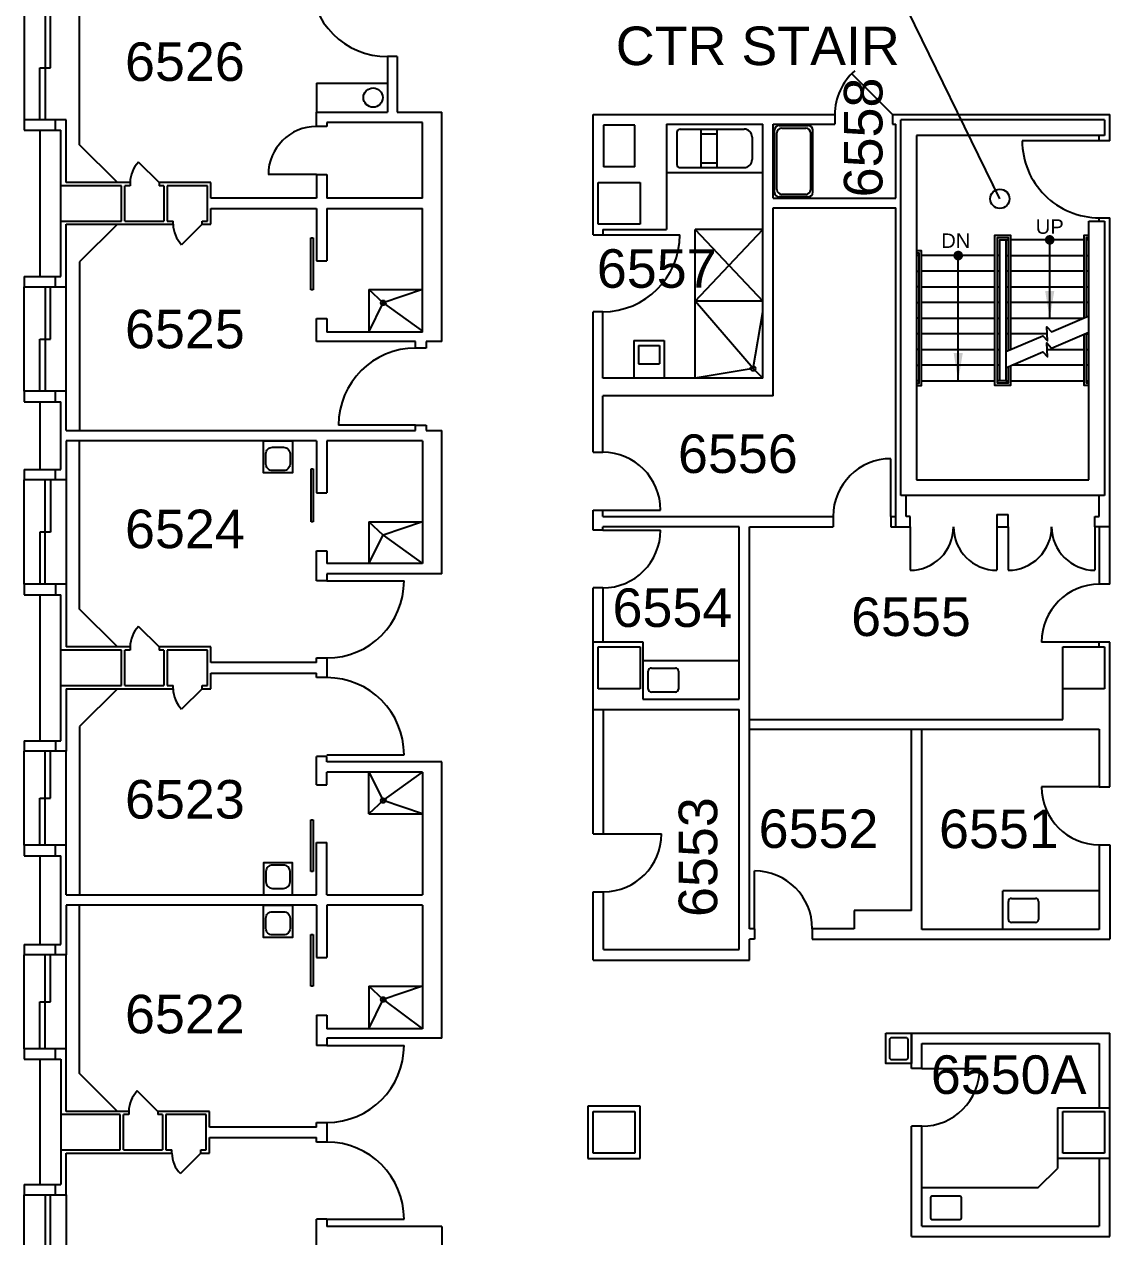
# Model space of a CAD drawing. Extents: x 2546 to 7662, y 1483 to 4928.
# Drawn here: x 2680 to 3356, y 3389 to 4145 of the extents above; entities that cross this region are included whole.
import ezdxf

# ---------------------------------------------------------------- set-up
doc = ezdxf.new("R2010")
doc.units = 0
doc.header["$LTSCALE"] = 150
doc.header["$MEASUREMENT"] = 0
doc.layers.get('0').update_dxf_attribs({"linetype": 'CONTINUOUS'})
for name, color, linetype in [('A-ANNO-TEXT', 4, 'CONTINUOUS'), ('A-ANNO-TEXT-STAIR', 4, 'CONTINUOUS'), ('A-ANNO-TX192', 4, 'CONTINUOUS'), ('A-COLS', 5, 'CONTINUOUS'), ('A-DOOR', 2, 'CONTINUOUS'), ('A-FLOR-CASE', 3, 'CONTINUOUS'), ('A-FLOR-HRAL', 1, 'CONTINUOUS'), ('A-FLOR-PFIX', 2, 'CONTINUOUS'), ('A-FLOR-STRS', 2, 'CONTINUOUS'), ('A-GLAZ', 2, 'CONTINUOUS'), ('A-GLAZ-SILL', 1, 'CONTINUOUS'), ('A-WALL-FULL', 6, 'CONTINUOUS')]:
    doc.layers.add(name, color=color, linetype=linetype)
doc.styles.add('ARIAL', font='arial.ttf')
doc.styles.get("Standard").update_dxf_attribs({"font": 'simplex'})
doc.dimstyles.new('DIM-96', dxfattribs={"dimscale": 96, "dimtxt": 0.18, "dimasz": 0.18, "dimexe": 0.18, "dimexo": 0.0625, "dimgap": 0.09, "dimtad": 0, "dimtih": 1, "dimtoh": 1, "dimdec": 4, "dimzin": 0, "dimdsep": 46, "dimlunit": 4, "dimtxsty": 'Standard', "dimcen": 0.09, "dimadec": 0, "dimazin": 0, "dimtfac": 1, "dimtdec": 4, "dimtofl": 0, "dimtmove": 2, "dimatfit": 3, "dimfxl": 1, "dimtolj": 1, "dimtzin": 0, "dimarcsym": 0})
doc.dimstyles.new('DIM1-4', dxfattribs={"dimscale": 48, "dimtxt": 0.09375, "dimasz": 0.125, "dimexe": 0.125, "dimexo": 0.09375, "dimgap": 0, "dimtad": 1, "dimdec": 4, "dimzin": 7, "dimdsep": 46, "dimlunit": 4, "dimtxsty": 'Standard', "dimcen": 2.25, "dimdle": 1.5, "dimadec": 0, "dimazin": 0, "dimtfac": 1, "dimtdec": 4, "dimtix": 1, "dimtofl": 0, "dimtmove": 2, "dimatfit": 3, "dimfxl": 1, "dimtolj": 1, "dimtzin": 0, "dimarcsym": 0})

# ---------------------------------------------------------------- blocks, each defined once
blk = doc.blocks.new('SINK', base_point=(7666.5, 954))
for p, q in [((7659, 952.5), (7659, 943.5)), ((7672.5, 954), (7660.5, 954)), ((7674, 943.5), (7674, 952.5)), ((7660.5, 942), (7672.5, 942))]:
    blk.add_line(p, q)
for centre, start, end in [((7660.5, 952.5), 90, 180), ((7672.5, 952.5), 0, 90), ((7660.5, 943.5), 180, 270), ((7672.5, 943.5), 270, 0)]:
    blk.add_arc(centre, 1.5, start, end)
blk = doc.blocks.new('SINK-1')
blk.add_lwpolyline([(-9, 0), (-9, -20), (9, -20), (9, 0), (-9, 0)])
blk.add_lwpolyline([(-7.5, -8), (-7.5, -14.5, 0.414214), (-3.5, -18.5), (3.5, -18.5, 0.414214), (7.5, -14.5), (7.5, -8, 0.414214), (3.5, -4), (-3.5, -4, 0.414214)], format="xyb", close=True)

msp = doc.modelspace()

# ---------------------------------------------------------------- linework, layer by layer
at = {"layer": 'A-ANNO-TEXT', "const_width": 3}
for points in [[(3316.88, 4010.25, 1), (3319.88, 4010.25, 1)], [(3259.88, 4000.5, 1), (3262.88, 4000.5, 1)]]:
    msp.add_lwpolyline(points, format="xyb", close=True, dxfattribs=at)
at = {"layer": 'A-ANNO-TEXT', "linetype": 'Continuous'}
for points in [[(3291, 3940.71), (3313.99, 3950.57), (3316.99, 3947.37), (3316.51, 3956.13), (3319.51, 3952.93), (3342.75, 3962.89)], [(3291, 3930.66), (3313.99, 3940.51), (3316.99, 3937.32), (3316.51, 3946.07), (3319.51, 3942.88), (3342.75, 3952.84)]]:
    msp.add_lwpolyline(points, dxfattribs=at)
at = {"layer": 'A-COLS'}
for p, q in [((3037.25, 4046), (3063.25, 4046)), ((3037.25, 4020), (3037.25, 4046)), ((3063.25, 4046), (3063.25, 4020)), ((3063.25, 4020), (3037.25, 4020)), ((3037.25, 3756.75), (3063.25, 3756.75)), ((3037.25, 3730.75), (3037.25, 3756.75)), ((3063.25, 3756.75), (3063.25, 3730.75)), ((3326.5, 3756.75), (3352.5, 3756.75)), ((3326.5, 3730.75), (3326.5, 3756.75)), ((3352.5, 3756.75), (3352.5, 3730.75)), ((3063.25, 3730.75), (3037.25, 3730.75)), ((3352.5, 3730.75), (3326.5, 3730.75)), ((3034, 3467.5), (3060, 3467.5)), ((3034, 3441.5), (3034, 3467.5)), ((3060, 3467.5), (3060, 3441.5)), ((3326.5, 3467.5), (3352.5, 3467.5)), ((3326.5, 3441.5), (3326.5, 3467.5)), ((3352.5, 3467.5), (3352.5, 3441.5)), ((3060, 3441.5), (3034, 3441.5)), ((3352.5, 3441.5), (3326.5, 3441.5))]:
    msp.add_line(p, q, dxfattribs=at)
at = {"layer": 'A-DOOR'}
for p, q in [((3220.5, 4088.25), (3195.04, 4113.71)), ((3349.25, 4072), (3301.25, 4072)), ((2763.69, 4046), (2750.96, 4058.73)), ((2861.75, 4050.88), (2831.75, 4050.88)), ((2790.5, 4020), (2777.77, 4007.27)), ((2858.22, 3979.25), (2858.22, 4011.5)), ((2858.22, 4011.5), (2859.75, 4011.5)), ((2859.75, 4011.5), (2859.75, 3979.25)), ((3040, 4013.5), (3088, 4013.5)), ((2859.75, 3979.25), (2858.22, 3979.25)), ((2923.5, 3894.88), (2875.5, 3894.88)), ((3219.5, 3838), (3219.5, 3874)), ((2858.49, 3867.62), (2859.75, 3867.62)), ((2858.49, 3834.62), (2858.49, 3867.62)), ((2859.75, 3867.62), (2859.75, 3834.62)), ((3040, 3842), (3076, 3842)), ((2859.75, 3834.62), (2858.49, 3834.62)), ((3040, 3829.5), (3076, 3829.5)), ((3231.44, 3831.52), (3231.44, 3804.52)), ((3285.44, 3831.52), (3285.44, 3804.52)), ((3292.54, 3831.52), (3292.54, 3804.52)), ((3346.54, 3831.52), (3346.54, 3804.52)), ((2868.25, 3797.86), (2916.25, 3797.86)), ((2763.69, 3756.75), (2750.96, 3769.48)), ((3349.25, 3759.75), (3313.25, 3759.75)), ((2790.5, 3730.75), (2777.77, 3718.02)), ((2868.25, 3689.64), (2916.25, 3689.64)), ((3349.25, 3669.52), (3313.25, 3669.52)), ((2858.22, 3616.88), (2858.22, 3649.12)), ((2858.22, 3649.12), (2859.75, 3649.12)), ((2859.75, 3649.12), (2859.75, 3616.88)), ((3040.5, 3640.25), (3076.5, 3640.25)), ((3134.5, 3581.25), (3134.5, 3617.25)), ((2859.75, 3616.88), (2858.22, 3616.88)), ((2858.22, 3577.62), (2859.75, 3577.62)), ((2858.22, 3545.38), (2858.22, 3577.62)), ((2859.75, 3577.62), (2859.75, 3545.38)), ((2859.75, 3545.38), (2858.22, 3545.38)), ((2868.25, 3508.61), (2916.25, 3508.61)), ((3238.75, 3494.25), (3274.75, 3494.25)), ((2762.88, 3467.5), (2750.15, 3480.23)), ((2789.69, 3441.5), (2776.96, 3428.77)), ((2868.25, 3400.39), (2916.25, 3400.39))]:
    msp.add_line(p, q, dxfattribs=at)
for centre, radius, start, end in [((2906, 4172.37), 48, 180, 270), ((3220.5, 4088.25), 36, 130.71692, 180), ((2763.69, 4046), 18, 135, 180), ((2790.5, 4020), 18, 180, 225), ((3040, 4013.5), 48, 270, 0), ((3040, 3842), 36, 0, 90), ((3219.5, 3838), 36, 90, 180), ((3040, 3829.5), 36, 270, 0), ((2868.25, 3797.86), 48, 270, 360), ((3349.25, 3759.75), 36, 90, 180), ((2763.69, 3756.75), 18, 135, 180), ((2790.5, 3730.75), 18, 180, 225), ((2868.25, 3689.64), 48, 0, 90), ((3349.25, 3669.52), 36, 180, 270), ((3040.5, 3640.25), 36, 270, 0), ((3134.5, 3581.25), 36, 0, 90), ((2868.25, 3508.61), 48, 270, 360), ((3238.75, 3494.25), 36, 270, 0), ((2762.88, 3467.5), 18, 135, 180), ((2868.25, 3400.39), 48, 0, 90), ((2789.69, 3441.5), 18, 180, 225)]:
    msp.add_arc(centre, radius, start, end, dxfattribs=at)
for centre, major_axis, start_param, end_param in [((2861.75, 4050.88), (21.21, 21.21), 0.785398, 2.356194), ((3349.25, 4072), (33.94, 33.94), 2.356194, 3.926991), ((2923.5, 3894.88), (33.94, 33.94), 0.785398, 2.356194), ((3231.44, 3831.52), (-19.09, 19.09), 2.356194, 3.926991), ((3285.44, 3831.52), (-19.09, 19.09), 0.785398, 2.356194), ((3292.54, 3831.52), (-19.09, 19.09), 2.356194, 3.926991), ((3346.54, 3831.52), (-19.09, 19.09), 0.785398, 2.356194)]:
    msp.add_ellipse(centre, major_axis=major_axis, ratio=1, start_param=start_param, end_param=end_param, dxfattribs=at)
at = {"layer": 'A-FLOR-CASE'}
for p, q in [((2861.75, 4107.88), (2906, 4107.88)), ((2861.75, 4107.88), (2861.75, 4089.87)), ((3065, 3748.25), (3125, 3748.25)), ((3349.25, 3604.75), (3289.25, 3604.75)), ((3289.25, 3580.75), (3289.25, 3604.75)), ((3323.25, 3438.25), (3323.25, 3432)), ((3311.25, 3420), (3323.25, 3432)), ((3238.75, 3420), (3311.25, 3420))]:
    msp.add_line(p, q, dxfattribs=at)
at = {"layer": 'A-FLOR-HRAL'}
for points in [[(3294, 3931.94), (3294, 3919.5), (3284.25, 3919.5), (3284.25, 4013.25), (3294, 4013.25), (3294, 3942)], [(3292.5, 3931.3), (3292.5, 3921), (3285.75, 3921), (3285.75, 4011.75), (3292.5, 4011.75), (3292.5, 3941.36)], [(3339.75, 3961.61), (3339.75, 4013.25), (3342.75, 4013.25)], [(3341.25, 3962.25), (3341.25, 4011.75), (3342.75, 4011.75)], [(3235.5, 3919.5), (3238.5, 3919.5), (3238.5, 4003.5), (3235.5, 4003.5)], [(3235.5, 3921), (3237, 3921), (3237, 4002), (3235.5, 4002)], [(3342.75, 3919.5), (3339.75, 3919.5), (3339.75, 3951.55)], [(3342.75, 3921), (3341.25, 3921), (3341.25, 3952.19)]]:
    msp.add_lwpolyline(points, dxfattribs=at)
at = {"layer": 'A-FLOR-PFIX'}
for p, q in [((3088.19, 4079.25), (3128.06, 4079.25)), ((3101.01, 4079.25), (3101.01, 4055.25)), ((3111.01, 4079.25), (3111.01, 4055.25)), ((3146.87, 4040), (3146.87, 4078.5)), ((3149.87, 4081.5), (3167.87, 4081.5)), ((3151.5, 4079.88), (3166.5, 4079.88)), ((3170.87, 4040), (3170.87, 4078.5)), ((3086.19, 4077.25), (3086.19, 4057.25)), ((3101.01, 4076.25), (3111.01, 4076.25)), ((3133.06, 4074.25), (3133.06, 4060.25)), ((3148.5, 4041.62), (3148.5, 4076.88)), ((3169.5, 4041.62), (3169.5, 4076.88)), ((3088.19, 4055.25), (3128.06, 4055.25)), ((3101.01, 4058.25), (3111.01, 4058.25)), ((3079.62, 4052.25), (3139.62, 4052.25)), ((3167.87, 4037), (3149.87, 4037)), ((3166.5, 4038.62), (3151.5, 4038.62)), ((3097.62, 3972.12), (3139.62, 4016.75)), ((3097.62, 4016.75), (3139.62, 3972.12)), ((3139.62, 4016.75), (3097.62, 4016.75)), ((3097.62, 3924.12), (3097.62, 4016.75)), ((2894.25, 3979.38), (2927.75, 3979.38)), ((2903.34, 3971.07), (2894.25, 3979.38)), ((2894.25, 3979.38), (2894.25, 3952.87)), ((2927.75, 3979.38), (2903.34, 3971.07)), ((3139.62, 3972.12), (3097.62, 3972.12)), ((3133.62, 3930.12), (3097.62, 3972.12)), ((2894.25, 3952.87), (2903.34, 3971.07)), ((2903.34, 3971.07), (2927.75, 3953.38)), ((3133.62, 3930.12), (3139.62, 3965.5)), ((3059.31, 3947.5), (3078.31, 3947.5)), ((3059.31, 3947.5), (3059.31, 3924.12)), ((3062.31, 3944.5), (3075.31, 3944.5)), ((3062.31, 3944.5), (3062.31, 3933.13)), ((3075.31, 3944.5), (3075.31, 3933.13)), ((3078.31, 3947.5), (3078.31, 3924.12)), ((3062.31, 3933.13), (3075.31, 3933.13)), ((3133.62, 3930.12), (3097.62, 3924.12)), ((3133.62, 3930.12), (3139.62, 3924.12)), ((2894.25, 3834.75), (2927.75, 3834.75)), ((2894.25, 3834.75), (2894.25, 3808.75)), ((2903.34, 3826.44), (2894.25, 3834.75)), ((2927.75, 3834.75), (2903.34, 3826.44)), ((2894.25, 3808.75), (2903.34, 3826.44)), ((2903.34, 3826.44), (2927.75, 3808.75)), ((3068.4, 3730.5), (3068.4, 3741.75)), ((3070.28, 3743.62), (3085.28, 3743.62)), ((3087.15, 3741.75), (3087.15, 3730.5)), ((3085.28, 3728.62), (3070.28, 3728.62)), ((2894.25, 3652.75), (2894.25, 3678.75)), ((2894.25, 3678.75), (2903.34, 3661.06)), ((2903.34, 3661.06), (2927.75, 3678.75)), ((2903.34, 3661.06), (2894.25, 3652.75)), ((2927.75, 3652.75), (2903.34, 3661.06)), ((2894.25, 3652.75), (2927.75, 3652.75)), ((3292.65, 3587), (3292.65, 3598.25)), ((3294.53, 3600.12), (3309.53, 3600.12)), ((3311.4, 3598.25), (3311.4, 3587)), ((3309.53, 3585.12), (3294.53, 3585.12)), ((2894.25, 3545.5), (2894.25, 3519)), ((2894.25, 3545.5), (2927.75, 3545.5)), ((2903.34, 3537.19), (2894.25, 3545.5)), ((2927.75, 3545.5), (2903.34, 3537.19)), ((2894.25, 3519), (2903.34, 3537.19)), ((2903.34, 3537.19), (2927.75, 3519))]:
    msp.add_line(p, q, dxfattribs=at)
msp.add_lwpolyline([(3216.25, 3516.25), (3232.25, 3516.25), (3232.25, 3497.25), (3216.25, 3497.25)], close=True, dxfattribs=at)
msp.add_lwpolyline([(3245.38, 3414.97), (3262.12, 3414.97, -0.414214), (3263.12, 3413.97), (3263.12, 3400.97, -0.414214), (3262.12, 3399.97), (3245.38, 3399.97, -0.414214), (3244.38, 3400.97), (3244.38, 3413.97, -0.414214)], format="xyb", close=True, dxfattribs=at)
for centre, radius in [((2897, 4098.88), 6), ((2903.34, 3971.07), 1.5), ((3133.62, 3930.12), 1.5), ((2903.34, 3661.06), 1.5), ((2903.34, 3537.19), 1.5)]:
    msp.add_circle(centre, radius, dxfattribs=at)
for centre, radius, start, end in [((3088.19, 4077.25), 2, 90, 180), ((3128.06, 4074.25), 5, 360, 90), ((3149.87, 4078.5), 3, 90, 180), ((3151.5, 4076.88), 3, 90, 180), ((3166.5, 4076.88), 3, 0, 90), ((3167.87, 4078.5), 3, 0, 90), ((3088.19, 4057.25), 2, 180, 270), ((3128.06, 4060.25), 5, 270, 360), ((3149.87, 4040), 3, 180, 270), ((3151.5, 4041.62), 3, 180, 270), ((3166.5, 4041.62), 3, 270, 0), ((3167.87, 4040), 3, 270, 0)]:
    msp.add_arc(centre, radius, start, end, dxfattribs=at)
for centre, start_param, end_param in [((3070.28, 3741.75), 0.785398, 2.356194), ((3085.28, 3741.75), 5.497787, 7.068583), ((3070.28, 3730.5), 2.356194, 3.926991), ((3085.28, 3730.5), 3.926991, 5.497787), ((3294.53, 3598.25), 0.785398, 2.356194), ((3309.53, 3598.25), 5.497787, 7.068583), ((3294.53, 3587), 2.356194, 3.926991), ((3309.53, 3587), 3.926991, 5.497787)]:
    msp.add_ellipse(centre, major_axis=(1.33, 1.33), ratio=1, start_param=start_param, end_param=end_param, dxfattribs=at)
at = {"layer": 'A-FLOR-STRS'}
for p, q in [((3291, 4010.25), (3292.5, 4010.25)), ((3339.75, 4010.25), (3294, 4010.25)), ((3342.75, 4010.25), (3341.25, 4010.25)), ((3237, 4000.5), (3235.5, 4000.5)), ((3284.25, 4000.5), (3238.5, 4000.5)), ((3287.25, 4000.5), (3285.75, 4000.5)), ((3291, 4000.5), (3292.5, 4000.5)), ((3294, 4000.5), (3339.75, 4000.5)), ((3341.25, 4000.5), (3342.75, 4000.5)), ((3235.5, 3990.75), (3237, 3990.75)), ((3284.25, 3990.75), (3238.5, 3990.75)), ((3287.25, 3990.75), (3285.75, 3990.75)), ((3292.5, 3990.75), (3291, 3990.75)), ((3339.75, 3990.75), (3294, 3990.75)), ((3342.75, 3990.75), (3341.25, 3990.75)), ((3237, 3981), (3235.5, 3981)), ((3238.5, 3981), (3284.25, 3981)), ((3285.75, 3981), (3287.25, 3981)), ((3291, 3981), (3292.5, 3981)), ((3294, 3981), (3339.75, 3981)), ((3341.25, 3981), (3342.75, 3981)), ((3235.5, 3971.25), (3237, 3971.25)), ((3284.25, 3971.25), (3238.5, 3971.25)), ((3287.25, 3971.25), (3285.75, 3971.25)), ((3292.5, 3971.25), (3291, 3971.25)), ((3339.75, 3971.25), (3294, 3971.25)), ((3342.75, 3971.25), (3341.25, 3971.25)), ((3237, 3961.5), (3235.5, 3961.5)), ((3238.5, 3961.5), (3284.25, 3961.5)), ((3285.75, 3961.5), (3287.25, 3961.5)), ((3291, 3961.5), (3292.5, 3961.5)), ((3294, 3961.5), (3339.5, 3961.5)), ((3237, 3951.75), (3235.5, 3951.75)), ((3284.25, 3951.75), (3238.5, 3951.75)), ((3287.25, 3951.75), (3285.75, 3951.75)), ((3292.5, 3951.75), (3291, 3951.75)), ((3316.75, 3951.75), (3294, 3951.75)), ((3341.25, 3951.75), (3342.75, 3951.75)), ((3237, 3942), (3235.5, 3942)), ((3238.5, 3942), (3284.25, 3942)), ((3285.75, 3942), (3287.25, 3942)), ((3316.73, 3942), (3339.75, 3942)), ((3341.25, 3942), (3342.75, 3942)), ((3235.5, 3932.25), (3237, 3932.25)), ((3284.25, 3932.25), (3238.5, 3932.25)), ((3287.25, 3932.25), (3285.75, 3932.25)), ((3339.75, 3932.25), (3294.71, 3932.25)), ((3342.75, 3932.25), (3341.25, 3932.25)), ((3237, 3922.5), (3235.5, 3922.5)), ((3238.5, 3922.5), (3284.25, 3922.5)), ((3287.25, 3922.5), (3285.75, 3922.5)), ((3291, 3922.5), (3292.5, 3922.5)), ((3294, 3922.5), (3339.75, 3922.5)), ((3341.25, 3922.5), (3342.75, 3922.5))]:
    msp.add_line(p, q, dxfattribs=at)
msp.add_lwpolyline([(3287.25, 3922.5), (3287.25, 4010.25), (3291, 4010.25), (3291, 3922.5)], close=True, dxfattribs=at)
at = {"layer": 'A-GLAZ'}
for p, q in [((2692.75, 4150), (2692.75, 4085)), ((2696, 4117.5), (2696, 4150)), ((2689.5, 4085), (2689.5, 4117.5)), ((2689.5, 4117.5), (2696, 4117.5)), ((2692.75, 3981), (2692.75, 3916)), ((2696, 3948.5), (2696, 3981)), ((2689.5, 3916), (2689.5, 3948.5)), ((2689.5, 3948.5), (2696, 3948.5)), ((2692.75, 3795.75), (2692.75, 3860.75)), ((2696, 3860.75), (2696, 3828.25)), ((2696, 3828.25), (2689.5, 3828.25)), ((2689.5, 3828.25), (2689.5, 3795.75)), ((2692.75, 3633.25), (2692.75, 3691.75)), ((2696, 3662.5), (2696, 3691.75)), ((2689.5, 3633.25), (2689.5, 3662.5)), ((2689.5, 3662.5), (2696, 3662.5)), ((2692.75, 3506.5), (2692.75, 3565)), ((2696, 3535.75), (2696, 3565)), ((2689.5, 3506.5), (2689.5, 3535.75)), ((2689.5, 3535.75), (2696, 3535.75)), ((2692.75, 3415.5), (2692.75, 3344)), ((2696, 3379.75), (2696, 3415.5))]:
    msp.add_line(p, q, dxfattribs=at)
at = {"layer": 'A-GLAZ-SILL'}
for p, q in [((2714.25, 4069.5), (2714.25, 4174.38)), ((2679.75, 4150), (2679.75, 4085)), ((2737.75, 4046), (2714.25, 4069.5)), ((2737.75, 4020), (2714.25, 3996.5)), ((2714.25, 3996.5), (2714.25, 3891.62)), ((2679.75, 3916), (2679.75, 3981)), ((2705.75, 3916), (2705.75, 3981)), ((2714.25, 3780.25), (2714.25, 3885.12)), ((2679.75, 3795.75), (2679.75, 3860.75)), ((2705.75, 3860.75), (2705.75, 3795.75)), ((2737.75, 3756.75), (2714.25, 3780.25)), ((2737.75, 3730.75), (2714.25, 3707.25)), ((2714.25, 3707.25), (2714.25, 3602.37)), ((2679.75, 3633.25), (2679.75, 3691.75)), ((2705.75, 3633.25), (2705.75, 3691.75)), ((2714.25, 3491), (2714.25, 3595.87)), ((2679.75, 3506.5), (2679.75, 3565)), ((2705.75, 3506.5), (2705.75, 3565)), ((2737.75, 3467.5), (2714.25, 3491)), ((2679.75, 3344), (2679.75, 3415.5)), ((2705.75, 3415.5), (2705.75, 3344))]:
    msp.add_line(p, q, dxfattribs=at)
at = {"layer": 'A-WALL-FULL'}
for p, q in [((2906, 4124.37), (2906, 4089.87)), ((2912, 4124.37), (2906, 4124.37)), ((2912, 4124.37), (2912, 4089.87)), ((2861.75, 4089.87), (2906, 4089.87)), ((2861.75, 4080.87), (2861.75, 4089.87)), ((2912, 4089.87), (2939.75, 4089.87)), ((2939.75, 3946.88), (2939.75, 4089.87)), ((3034, 4013.5), (3034, 4088.25)), ((3034, 4088.25), (3184.5, 4088.25)), ((3184.5, 4088.25), (3184.5, 4082.25)), ((3220.5, 4088.25), (3355.75, 4088.25)), ((3220.5, 4088.25), (3220.5, 4082.25)), ((3355.75, 4072), (3355.75, 4088.25)), ((2679.75, 4085), (2679.75, 4078.5)), ((2705.75, 4085), (2679.75, 4085)), ((2679.75, 4078.5), (2702.5, 4078.5)), ((2689.5, 4078.5), (2689.5, 3987.5)), ((2699.25, 4078.5), (2699.25, 4085)), ((2702.5, 3987.5), (2702.5, 4078.5)), ((2705.75, 4046), (2705.75, 4085)), ((2868.25, 4080.87), (2861.75, 4080.87)), ((2868.25, 4083.38), (2868.25, 4080.87)), ((2927.75, 4083.38), (2868.25, 4083.38)), ((2927.75, 4036.25), (2927.75, 4083.38)), ((3060, 4081.75), (3040.5, 4081.75)), ((3040.5, 4081.75), (3040.5, 4055.75)), ((3060, 4055.75), (3060, 4081.75)), ((3079.62, 4082.25), (3079.62, 4016.75)), ((3079.62, 4082.25), (3139.62, 4082.25)), ((3139.62, 3924.12), (3139.62, 4082.25)), ((3146.12, 4082.25), (3184.5, 4082.25)), ((3146.12, 4036.25), (3146.12, 4082.25)), ((3220.5, 4082.25), (3222.5, 4082.25)), ((3222.5, 4036.25), (3222.5, 4082.25)), ((3225.75, 3851), (3225.75, 4085)), ((3352.5, 4085), (3225.75, 4085)), ((3352.5, 4085), (3352.5, 4075.25)), ((3235.5, 4075.25), (3235.5, 3860.75)), ((3352.5, 4075.25), (3235.5, 4075.25)), ((3349.25, 4072), (3349.25, 4075.25)), ((3355.75, 4072), (3349.25, 4072)), ((3060, 4055.75), (3040.5, 4055.75)), ((2861.75, 4050.88), (2868.25, 4050.88)), ((2861.75, 4050.88), (2861.75, 4036.25)), ((2868.25, 4050.88), (2868.25, 4036.25)), ((2740.31, 4044), (2702.5, 4044)), ((2745.69, 4046), (2705.75, 4046)), ((2740.31, 4022), (2740.31, 4044)), ((2745.69, 4044), (2742.31, 4044)), ((2742.31, 4022), (2742.31, 4044)), ((2745.69, 4046), (2745.69, 4044)), ((2795.94, 4046), (2763.69, 4046)), ((2763.69, 4046), (2763.69, 4044)), ((2766.69, 4044), (2763.69, 4044)), ((2766.69, 4044), (2766.69, 4022)), ((2793.94, 4044), (2768.69, 4044)), ((2768.69, 4044), (2768.69, 4022)), ((2793.94, 4022), (2793.94, 4044)), ((2795.94, 4036.25), (2795.94, 4046)), ((2861.75, 4036.25), (2795.94, 4036.25)), ((2927.75, 4036.25), (2868.25, 4036.25)), ((3146.12, 4036.25), (3222.5, 4036.25)), ((2795.94, 4029.75), (2861.75, 4029.75)), ((2795.94, 4020), (2795.94, 4029.75)), ((2861.75, 4029.75), (2861.75, 3997.25)), ((2868.25, 4029.75), (2868.25, 3997.25)), ((2868.25, 4029.75), (2927.75, 4029.75)), ((2927.75, 3952.87), (2927.75, 4029.75)), ((3146.12, 3913.12), (3146.12, 4030.25)), ((3146.12, 4030.25), (3222.5, 4030.25)), ((3222.5, 3831.5), (3222.5, 4030.25)), ((2702.5, 4022), (2740.31, 4022)), ((2705.75, 4020), (2772.5, 4020)), ((2705.75, 3981), (2705.75, 4020)), ((2742.31, 4022), (2766.69, 4022)), ((2768.69, 4022), (2772.5, 4022)), ((2772.5, 4020), (2772.5, 4022)), ((2790.5, 4020), (2790.5, 4022)), ((2790.5, 4022), (2793.94, 4022)), ((2790.5, 4020), (2795.94, 4020)), ((3342.75, 3860.75), (3342.75, 4022)), ((3342.75, 4022), (3352.5, 4022)), ((3349.25, 4022), (3349.25, 4024)), ((3349.25, 4024), (3355.75, 4024)), ((3352.5, 4022), (3352.5, 3851)), ((3355.75, 3795.75), (3355.75, 4024)), ((3034, 4013.5), (3040, 4013.5)), ((3040, 4016.75), (3079.62, 4016.75)), ((3040, 4016.75), (3040, 4013.5)), ((2861.75, 3997.25), (2868.25, 3997.25)), ((2679.75, 3987.5), (2702.5, 3987.5)), ((2679.75, 3987.5), (2679.75, 3981)), ((2699.25, 3981), (2699.25, 3987.5)), ((2679.75, 3981), (2705.75, 3981)), ((3034, 3878), (3034, 3965.5)), ((3040, 3965.5), (3034, 3965.5)), ((3040, 3924.12), (3040, 3965.5)), ((2861.75, 3961.25), (2868.25, 3961.25)), ((2861.75, 3946.88), (2861.75, 3961.25)), ((2868.25, 3961.25), (2868.25, 3952.87)), ((2927.75, 3952.87), (2868.25, 3952.87)), ((2923.5, 3946.88), (2861.75, 3946.88)), ((2923.5, 3942.87), (2923.5, 3946.88)), ((2930, 3942.87), (2923.5, 3942.87)), ((2939.75, 3946.88), (2930, 3946.88)), ((2930, 3946.88), (2930, 3942.87)), ((3139.62, 3924.12), (3040, 3924.12)), ((2705.75, 3916), (2679.75, 3916)), ((2679.75, 3916), (2679.75, 3909.5)), ((2699.25, 3909.5), (2699.25, 3916)), ((2705.75, 3891.62), (2705.75, 3916)), ((3146.12, 3913.12), (3040, 3913.12)), ((3040, 3878), (3040, 3913.12)), ((2679.75, 3909.5), (2702.5, 3909.5)), ((2689.5, 3909.5), (2689.5, 3867.25)), ((2702.5, 3867.25), (2702.5, 3909.5)), ((2705.75, 3891.62), (2923.5, 3891.62)), ((2923.5, 3891.62), (2923.5, 3894.88)), ((2923.5, 3894.88), (2930, 3894.88)), ((2930, 3894.88), (2930, 3891.62)), ((2930, 3891.62), (2939.75, 3891.62)), ((2939.75, 3802.25), (2939.75, 3891.62)), ((2705.75, 3885.12), (2705.75, 3860.75)), ((2861.75, 3885.12), (2705.75, 3885.12)), ((2861.75, 3885.12), (2861.75, 3852.62)), ((2927.75, 3885.12), (2868.25, 3885.12)), ((2868.25, 3885.12), (2868.25, 3852.62)), ((2927.75, 3885.12), (2927.75, 3808.75)), ((3034, 3878), (3040, 3878)), ((2679.75, 3867.25), (2702.5, 3867.25)), ((2679.75, 3867.25), (2679.75, 3860.75)), ((2699.25, 3860.75), (2699.25, 3867.25)), ((2705.75, 3860.75), (2679.75, 3860.75)), ((3235.5, 3860.75), (3342.75, 3860.75)), ((2861.75, 3852.62), (2868.25, 3852.62)), ((3352.5, 3851), (3225.75, 3851)), ((3229, 3838), (3229, 3851)), ((3349.25, 3838), (3349.25, 3851)), ((3034, 3829.5), (3034, 3842)), ((3034, 3842), (3040, 3842)), ((3040, 3838), (3040, 3842)), ((3040, 3838), (3183.5, 3838)), ((3183.5, 3838), (3183.5, 3831.5)), ((3219.5, 3838), (3219.5, 3831.5)), ((3219.5, 3838), (3222.5, 3838)), ((3231.44, 3838), (3229, 3838)), ((3231.44, 3831.5), (3231.44, 3838)), ((3285.44, 3839.13), (3292.54, 3839.13)), ((3285.44, 3839.13), (3285.44, 3831.52)), ((3292.54, 3831.52), (3292.54, 3839.13)), ((3346.54, 3831.5), (3346.54, 3838)), ((3346.54, 3838), (3349.25, 3838)), ((3040, 3829.5), (3034, 3829.5)), ((3125, 3831.5), (3040, 3831.5)), ((3040, 3829.5), (3040, 3831.5)), ((3125, 3724.25), (3125, 3831.5)), ((3131.5, 3831.5), (3183.5, 3831.5)), ((3131.5, 3581.25), (3131.5, 3831.5)), ((3219.5, 3831.5), (3231.44, 3831.5)), ((3285.44, 3831.52), (3292.54, 3831.52)), ((3355.75, 3831.5), (3346.54, 3831.5)), ((3349.25, 3831.5), (3349.25, 3795.75)), ((2861.75, 3816.62), (2868.25, 3816.62)), ((2861.75, 3797.86), (2861.75, 3816.62)), ((2868.25, 3816.62), (2868.25, 3808.75)), ((2927.75, 3808.75), (2868.25, 3808.75)), ((2868.25, 3802.25), (2868.25, 3797.86)), ((2939.75, 3802.25), (2868.25, 3802.25)), ((2705.75, 3795.75), (2679.75, 3795.75)), ((2679.75, 3795.75), (2679.75, 3789.25)), ((2699.25, 3795.75), (2699.25, 3789.25)), ((2705.75, 3795.75), (2705.75, 3756.75)), ((2868.25, 3797.86), (2861.75, 3797.86)), ((3034, 3640.25), (3034, 3793.5)), ((3040, 3793.5), (3034, 3793.5)), ((3040, 3793.5), (3040, 3760)), ((3355.75, 3795.75), (3349.25, 3795.75)), ((2679.75, 3789.25), (2702.5, 3789.25)), ((2689.5, 3789.25), (2689.5, 3698.25)), ((2702.5, 3698.25), (2702.5, 3789.25)), ((2740.31, 3754.75), (2702.5, 3754.75)), ((2745.69, 3756.75), (2705.75, 3756.75)), ((2740.31, 3732.75), (2740.31, 3754.75)), ((2745.69, 3754.75), (2742.31, 3754.75)), ((2742.31, 3732.75), (2742.31, 3754.75)), ((2745.69, 3756.75), (2745.69, 3754.75)), ((2795.94, 3756.75), (2763.69, 3756.75)), ((2763.69, 3756.75), (2763.69, 3754.75)), ((2766.69, 3754.75), (2763.69, 3754.75)), ((2766.69, 3754.75), (2766.69, 3732.75)), ((2793.94, 3754.75), (2768.69, 3754.75)), ((2768.69, 3754.75), (2768.69, 3732.75)), ((2793.94, 3732.75), (2793.94, 3754.75)), ((2795.94, 3747), (2795.94, 3756.75)), ((3034, 3760), (3065, 3760)), ((3065, 3760), (3065, 3724.25)), ((3355.75, 3759.75), (3349.25, 3759.75)), ((3349.25, 3756.75), (3349.25, 3759.75)), ((3355.75, 3669.52), (3355.75, 3759.75)), ((2861.75, 3747), (2795.94, 3747)), ((2861.75, 3749.86), (2868.25, 3749.86)), ((2861.75, 3747), (2861.75, 3749.86)), ((2868.25, 3749.86), (2868.25, 3737.64)), ((2795.94, 3740.5), (2861.75, 3740.5)), ((2795.94, 3730.75), (2795.94, 3740.5)), ((2861.75, 3737.64), (2861.75, 3740.5)), ((2702.5, 3732.75), (2740.31, 3732.75)), ((2705.75, 3730.75), (2772.5, 3730.75)), ((2705.75, 3730.75), (2705.75, 3691.75)), ((2742.31, 3732.75), (2766.69, 3732.75)), ((2768.69, 3732.75), (2772.5, 3732.75)), ((2772.5, 3730.75), (2772.5, 3732.75)), ((2790.5, 3730.75), (2790.5, 3732.75)), ((2790.5, 3732.75), (2793.94, 3732.75)), ((2790.5, 3730.75), (2795.94, 3730.75)), ((2868.25, 3737.64), (2861.75, 3737.64)), ((3326.5, 3711.52), (3326.5, 3730.75)), ((3065, 3724.25), (3125, 3724.25)), ((3034, 3717.75), (3125, 3717.75)), ((3040.5, 3640.25), (3040.5, 3717.75)), ((3125, 3568.25), (3125, 3717.75)), ((3131.5, 3711.52), (3326.5, 3711.52)), ((3131.5, 3705.52), (3349.25, 3705.52)), ((3232.25, 3592.62), (3232.25, 3705.52)), ((3238.75, 3580.75), (3238.75, 3705.52)), ((3349.25, 3705.52), (3349.25, 3669.52)), ((2679.75, 3698.25), (2702.5, 3698.25)), ((2679.75, 3698.25), (2679.75, 3691.75)), ((2699.25, 3698.25), (2699.25, 3691.75)), ((2705.75, 3691.75), (2679.75, 3691.75)), ((2868.25, 3688.5), (2861.75, 3688.5)), ((2861.75, 3670.88), (2861.75, 3688.5)), ((2868.25, 3685.25), (2868.25, 3688.5)), ((2939.75, 3685.25), (2868.25, 3685.25)), ((2939.75, 3513), (2939.75, 3685.25)), ((2927.75, 3678.75), (2868.25, 3678.75)), ((2868.25, 3670.88), (2868.25, 3678.75)), ((2927.75, 3678.75), (2927.75, 3602.37)), ((2861.75, 3670.88), (2868.25, 3670.88)), ((3349.25, 3669.52), (3355.75, 3669.52)), ((3034, 3640.25), (3040.5, 3640.25)), ((2705.75, 3633.25), (2679.75, 3633.25)), ((2679.75, 3633.25), (2679.75, 3626.75)), ((2699.25, 3626.75), (2699.25, 3633.25)), ((2705.75, 3602.37), (2705.75, 3633.25)), ((2861.75, 3634.88), (2868.25, 3634.88)), ((2861.75, 3602.37), (2861.75, 3634.88)), ((2868.25, 3602.37), (2868.25, 3634.88)), ((3349.25, 3633.52), (3349.25, 3580.75)), ((3349.25, 3633.52), (3355.75, 3633.52)), ((3355.75, 3633.52), (3355.75, 3574.75)), ((2679.75, 3626.75), (2702.5, 3626.75)), ((2689.5, 3626.75), (2689.5, 3571.5)), ((2702.5, 3571.5), (2702.5, 3626.75)), ((2705.75, 3602.37), (2861.75, 3602.37)), ((2868.25, 3602.37), (2927.75, 3602.37)), ((3034, 3604.25), (3040.5, 3604.25)), ((3034, 3561.75), (3034, 3604.25)), ((3040.5, 3568.25), (3040.5, 3604.25)), ((2705.75, 3595.87), (2705.75, 3565)), ((2861.75, 3595.87), (2705.75, 3595.87)), ((2861.75, 3595.87), (2861.75, 3563.38)), ((2927.75, 3595.87), (2868.25, 3595.87)), ((2868.25, 3595.87), (2868.25, 3563.38)), ((2927.75, 3595.87), (2927.75, 3519)), ((3196.5, 3592.62), (3196.5, 3581.25)), ((3232.25, 3592.62), (3196.5, 3592.62)), ((3134.5, 3581.25), (3131.5, 3581.25)), ((3134.5, 3581.25), (3134.5, 3574.75)), ((3196.5, 3581.25), (3170.5, 3581.25)), ((3170.5, 3581.25), (3170.5, 3574.75)), ((3349.25, 3580.75), (3238.75, 3580.75)), ((3134.5, 3574.75), (3131.5, 3574.75)), ((3131.5, 3561.75), (3131.5, 3574.75)), ((3170.5, 3574.75), (3355.75, 3574.75)), ((2679.75, 3571.5), (2702.5, 3571.5)), ((2679.75, 3571.5), (2679.75, 3565)), ((2705.75, 3565), (2679.75, 3565)), ((2699.25, 3565), (2699.25, 3571.5)), ((3040.5, 3568.25), (3125, 3568.25)), ((2861.75, 3563.38), (2868.25, 3563.38)), ((3034, 3561.75), (3131.5, 3561.75)), ((2861.75, 3527.38), (2868.25, 3527.38)), ((2861.75, 3527.38), (2861.75, 3508.61)), ((2868.25, 3527.38), (2868.25, 3519)), ((2927.75, 3519), (2868.25, 3519)), ((2868.25, 3513), (2868.25, 3508.61)), ((2939.75, 3513), (2868.25, 3513)), ((3232.25, 3494.25), (3232.25, 3516.25)), ((3232.25, 3516.25), (3355.75, 3516.25)), ((3355.75, 3389.5), (3355.75, 3516.25)), ((2705.75, 3506.5), (2679.75, 3506.5)), ((2679.75, 3506.5), (2679.75, 3500)), ((2699.25, 3500), (2699.25, 3506.5)), ((2705.75, 3467.5), (2705.75, 3506.5)), ((2868.25, 3508.61), (2861.75, 3508.61)), ((3238.75, 3494.25), (3238.75, 3509.75)), ((3238.75, 3509.75), (3349.25, 3509.75)), ((3349.25, 3509.75), (3349.25, 3469.75)), ((2679.75, 3500), (2702.5, 3500)), ((2689.5, 3500), (2689.5, 3422)), ((2702.5, 3500), (2702.5, 3422)), ((3238.75, 3494.25), (3232.25, 3494.25)), ((2744.88, 3467.5), (2705.75, 3467.5)), ((2744.88, 3467.5), (2744.88, 3465.5)), ((2795.12, 3467.5), (2762.88, 3467.5)), ((2762.88, 3467.5), (2762.88, 3465.5)), ((2795.12, 3457.75), (2795.12, 3467.5)), ((3063.25, 3470.75), (3030.75, 3470.75)), ((3030.75, 3470.75), (3030.75, 3438.25)), ((3063.25, 3438.25), (3063.25, 3470.75)), ((3323.25, 3469.75), (3355.75, 3469.75)), ((3323.25, 3469.75), (3323.25, 3438.25)), ((2739.5, 3465.5), (2702.5, 3465.5)), ((2739.5, 3443.5), (2739.5, 3465.5)), ((2744.88, 3465.5), (2741.5, 3465.5)), ((2741.5, 3443.5), (2741.5, 3465.5)), ((2765.88, 3465.5), (2762.88, 3465.5)), ((2765.88, 3465.5), (2765.88, 3443.5)), ((2793.12, 3465.5), (2767.88, 3465.5)), ((2767.88, 3465.5), (2767.88, 3443.5)), ((2793.12, 3443.5), (2793.12, 3465.5)), ((2861.75, 3460.61), (2868.25, 3460.61)), ((2861.75, 3457.75), (2861.75, 3460.61)), ((2868.25, 3460.61), (2868.25, 3448.39)), ((2861.75, 3457.75), (2795.12, 3457.75)), ((2795.12, 3451.25), (2861.75, 3451.25)), ((2795.12, 3441.5), (2795.12, 3451.25)), ((2861.75, 3448.39), (2861.75, 3451.25)), ((3232.25, 3389.5), (3232.25, 3458.25)), ((3238.75, 3458.25), (3232.25, 3458.25)), ((3238.75, 3396), (3238.75, 3458.25)), ((2702.5, 3443.5), (2739.5, 3443.5)), ((2741.5, 3443.5), (2765.88, 3443.5)), ((2767.88, 3443.5), (2771.69, 3443.5)), ((2771.69, 3441.5), (2771.69, 3443.5)), ((2789.69, 3441.5), (2789.69, 3443.5)), ((2789.69, 3443.5), (2793.12, 3443.5)), ((2868.25, 3448.39), (2861.75, 3448.39)), ((2705.75, 3441.5), (2771.69, 3441.5)), ((2705.75, 3415.5), (2705.75, 3441.5)), ((2789.69, 3441.5), (2795.12, 3441.5)), ((3030.75, 3438.25), (3063.25, 3438.25)), ((3355.75, 3438.25), (3323.25, 3438.25)), ((3349.25, 3438.25), (3349.25, 3396)), ((2679.75, 3422), (2702.5, 3422)), ((2679.75, 3422), (2679.75, 3415.5)), ((2699.25, 3415.5), (2699.25, 3422)), ((2679.75, 3415.5), (2705.75, 3415.5)), ((2861.75, 3381.46), (2861.75, 3400.39)), ((2868.25, 3400.39), (2861.75, 3400.39)), ((2868.25, 3400.39), (2868.25, 3395.84)), ((2939.75, 3395.84), (2868.25, 3395.84)), ((2939.75, 3395.84), (2939.75, 3262.75)), ((3238.75, 3396), (3349.25, 3396)), ((3232.25, 3389.5), (3355.75, 3389.5))]:
    msp.add_line(p, q, dxfattribs=at)

# ---------------------------------------------------------------- block references
at = {"layer": 'A-FLOR-PFIX', "xscale": -1}
for p in [(2837.75, 3885.12), (2837.75, 3595.87)]:
    msp.add_blockref('SINK-1', p, dxfattribs=at)
at = {"layer": 'A-FLOR-PFIX', "rotation": 179.9999999999999}
msp.add_blockref('SINK-1', (2837.75, 3602.37), dxfattribs=at)
at = {"layer": 'A-FLOR-PFIX', "xscale": -0.9375, "yscale": 0.9375, "zscale": 0.75, "rotation": 270}
msp.add_blockref('SINK', (3230, 3506.55), dxfattribs=at)

# ---------------------------------------------------------------- texts
at = {"layer": 'A-ANNO-TEXT', "char_height": 9, "width": 47.75, "attachment_point": 8, "style": 'ARIAL'}
for s, insert in [('UP', (3318.38, 4013.91)), ('DN', (3259.88, 4005.26))]:
    msp.add_mtext(s, dxfattribs=dict(at, insert=insert))
at = {"layer": 'A-ANNO-TEXT-STAIR', "style": 'ARIAL'}
msp.add_text('CTR STAIR', height=24, dxfattribs=at).set_placement((3048.11, 4119.11))
at = {"layer": 'A-ANNO-TX192', "style": 'ARIAL'}
for s, p in [('6526', (2742.5, 4109.25)), ('6557', (3036.34, 3980.42)), ('6525', (2742.5, 3942.72)), ('6556', (3086.86, 3865.09)), ('6524', (2742.5, 3818.25)), ('6554', (3046.1, 3769.2)), ('6555', (3194.68, 3763.54)), ('6523', (2742.5, 3649.86)), ('6552', (3137.09, 3631.56)), ('6551', (3249.43, 3631.43)), ('6522', (2742.5, 3516.09)), ('6550A', (3244.35, 3478.38))]:
    msp.add_text(s, height=24, dxfattribs=at).set_placement(p)
for s, p in [('6558', (3214.19, 4036.75)), ('6553', (3111.3, 3588.58))]:
    msp.add_text(s, height=24, rotation=90, dxfattribs=at).set_placement(p)

# ---------------------------------------------------------------- leaders
at = {"layer": 'A-ANNO-TEXT'}
for points in [[(3318.38, 3961.2), (3318.38, 4010.25)], [(3261.38, 3922.5), (3261.38, 4000.5)]]:
    msp.add_leader(points, dimstyle='DIM-96', override={"dimgap": 0.09, "dimtad": 0}, dxfattribs=at)
at = {"layer": 'A-ANNO-TEXT-STAIR'}
msp.add_leader([(3287.32, 4035.85), (3220.56, 4172.49), (3203.54, 4172.49)], dimstyle='DIM1-4', override={"dimscale": 96, "dimgap": 0, "dimtad": 0, "dimldrblk": 'DotBlank'}, dxfattribs=at)

doc.saveas('drawing.dxf')
